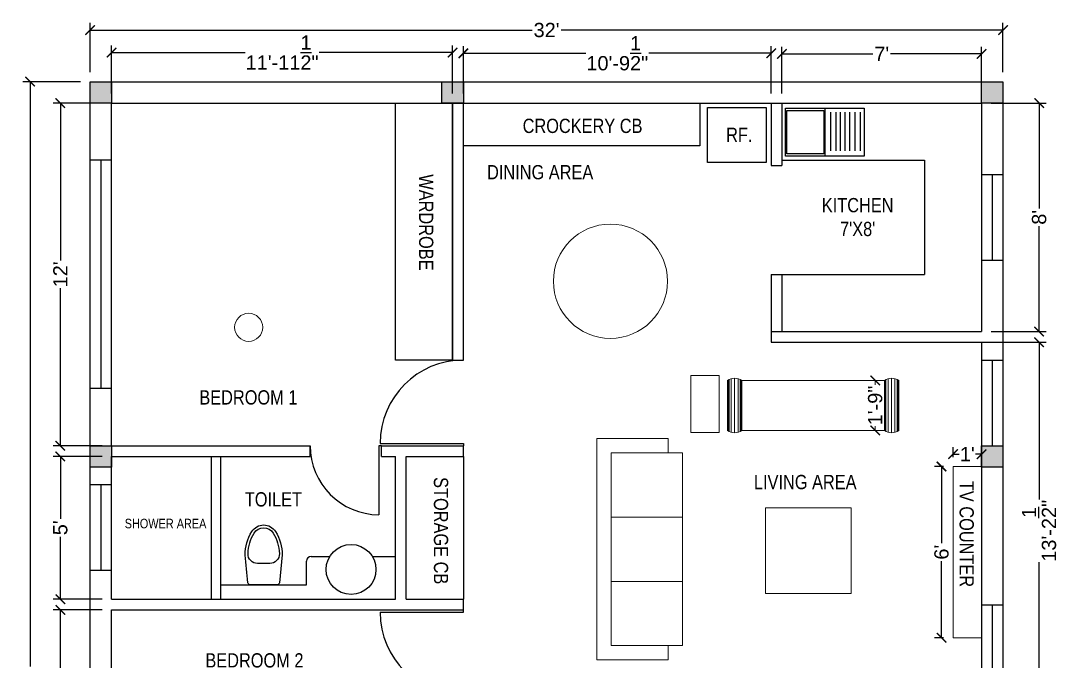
# Model space of a CAD drawing. Header units: inches. Extents: x 4446 to 5421, y 202 to 821.
# Drawn here: x 4446 to 4881.6, y 541.8 to 811 of the extents above; entities that cross this region are included whole.
import ezdxf

# ---------------------------------------------------------------- set-up
doc = ezdxf.new("R2010")
doc.units = ezdxf.units.IN
doc.layers.add('Bathroom fixtures', color=140, linetype='Continuous')
doc.layers.add('wall', color=170, linetype='Continuous')
doc.layers.add('FIXTURE', color=56, linetype='Continuous', lineweight=5)
doc.layers.add('TXT', color=252, linetype='Continuous', lineweight=20)
doc.styles.get("Standard").update_dxf_attribs({"font": 'ARIAL.TTF', "height": 6})
doc.dimstyles.new('ISO-25', dxfattribs={"dimscale": 0, "dimtxt": 6, "dimasz": 4, "dimexe": 3, "dimexo": 4, "dimgap": 1, "dimtad": 0, "dimlfac": 0, "dimlunit": 4, "dimtxsty": 'Standard', "dimblk": 'ARCHTICK', "dimcen": 2.5, "dimclrd": 3, "dimclre": 256, "dimadec": 0, "dimazin": 0, "dimtfac": 0, "dimtmove": 0, "dimatfit": 0, "dimfxl": 0, "dimlwd": -1, "dimlwe": -1, "dimarcsym": 0})

# ---------------------------------------------------------------- blocks, each defined once
blk = doc.blocks.new('_ArchTick')
at = {"color": 0, "linetype": 'ByBlock', "const_width": 0.15}
blk.add_lwpolyline([(-0.5, -0.5), (0.5, 0.5)], dxfattribs=at)
blk = doc.blocks.new('*D251')
for p, q in [((4471.2011, 785.4251), (4446.9359, 785.4251)), ((4471.2011, 281.4251), (4446.9359, 281.4251))]:
    blk.add_line(p, q)
at = {"color": 3}
for p, q in [((4449.9359, 785.4251), (4449.9359, 539.6372)), ((4449.9359, 281.4251), (4449.9359, 527.2129))]:
    blk.add_line(p, q, dxfattribs=at)
at = {"layer": 'Defpoints', "color": 0}
for p in [(4475.2011, 785.4251), (4449.9359, 281.4251), (4475.2011, 281.4251)]:
    blk.add_point(p, dxfattribs=at)
at = {"color": 3, "xscale": 4, "yscale": 4, "zscale": 4}
for p, rotation in [((4449.9359, 785.4251), 90), ((4449.9359, 281.4251), 270)]:
    blk.add_blockref('_ArchTick', p, dxfattribs=dict(at, rotation=rotation))
at = {"color": 0, "insert": (4449.9359, 533.4251), "char_height": 6, "attachment_point": 5, "rotation": 90}
blk.add_mtext("42'", dxfattribs=at)
blk = doc.blocks.new('zd')
at = {"layer": 'Bathroom fixtures', "linetype": 'ByBlock'}
for points in [[(315, 195.0208), (22.4343, 164.8355, 0.3844), (0, 139.9675), (0, -139.9675, 0.3839), (22.3902, -164.8309, 0.0014), (313.7402, -194.853, 0.1406), (560.2363, -125.2155, 0.2597), (630, 0.0208, 0.2597), (560.2363, 125.2572, 0.1395)], [(225, 64.872), (225, -64.8303, 0.423), (327.9769, -164.786, 0.1319), (544.4457, -99.7075, 0.2597), (600, 0.0208, 0.2597), (544.4457, 99.7492, 0.1319), (327.9769, 164.8276, 0.423)]]:
    blk.add_lwpolyline(points, format="xyb", close=True, dxfattribs=at)
blk.add_arc((316.2314, -169.9774), 25, 264.2811, 270.16, dxfattribs=at)
blk = doc.blocks.new('*D255')
for p, q in [((4838.2011, 627.6798), (4838.2011, 631.8907)), ((4850.2011, 627.6798), (4850.2011, 631.8907))]:
    blk.add_line(p, q)
at = {"color": 3}
for p, q in [((4838.2011, 628.8907), (4840.7229, 628.8907)), ((4850.2011, 628.8907), (4847.6793, 628.8907))]:
    blk.add_line(p, q, dxfattribs=at)
at = {"layer": 'Defpoints', "color": 0}
for p in [(4850.2011, 628.8907), (4838.2011, 623.6798), (4850.2011, 623.6798)]:
    blk.add_point(p, dxfattribs=at)
at = {"color": 3, "xscale": 4, "yscale": 4, "zscale": 4, "rotation": 180}
blk.add_blockref('_ArchTick', (4838.2011, 628.8907), dxfattribs=at)
at = {"color": 3, "xscale": 4, "yscale": 4, "zscale": 4}
blk.add_blockref('_ArchTick', (4850.2011, 628.8907), dxfattribs=at)
at = {"color": 0, "insert": (4844.2011, 628.8907), "char_height": 6, "attachment_point": 5}
blk.add_mtext("1'", dxfattribs=at)
blk = doc.blocks.new('*D256')
for p, q in [((4834.2011, 623.6798), (4830.3507, 623.6798)), ((4834.2011, 551.6798), (4830.3507, 551.6798))]:
    blk.add_line(p, q)
at = {"color": 3}
for p, q in [((4833.3507, 623.6798), (4833.3507, 591.4567)), ((4833.3507, 551.6798), (4833.3507, 583.9029))]:
    blk.add_line(p, q, dxfattribs=at)
at = {"layer": 'Defpoints', "color": 0}
for p in [(4838.2011, 623.6798), (4833.3507, 551.6798), (4838.2011, 551.6798)]:
    blk.add_point(p, dxfattribs=at)
at = {"color": 3, "xscale": 4, "yscale": 4, "zscale": 4}
for p, rotation in [((4833.3507, 623.6798), 90), ((4833.3507, 551.6798), 270)]:
    blk.add_blockref('_ArchTick', p, dxfattribs=dict(at, rotation=rotation))
at = {"color": 0, "insert": (4833.3507, 587.6798), "char_height": 6, "attachment_point": 5, "rotation": 90}
blk.add_mtext("6'", dxfattribs=at)
blk = doc.blocks.new('*D257')
for p, q in [((4484.2011, 780.4251), (4484.2011, 800.6596)), ((4627.7011, 780.4251), (4627.7011, 800.6596))]:
    blk.add_line(p, q)
at = {"color": 3}
for p, q in [((4484.2011, 797.6596), (4540.4095, 797.6596)), ((4627.7011, 797.6596), (4571.4927, 797.6596))]:
    blk.add_line(p, q, dxfattribs=at)
at = {"layer": 'Defpoints', "color": 0}
for p in [(4627.7011, 797.6596), (4484.2011, 776.4251), (4627.7011, 776.4251)]:
    blk.add_point(p, dxfattribs=at)
at = {"color": 3, "xscale": 4, "yscale": 4, "zscale": 4, "rotation": 180}
blk.add_blockref('_ArchTick', (4484.2011, 797.6596), dxfattribs=at)
at = {"color": 3, "xscale": 4, "yscale": 4, "zscale": 4}
blk.add_blockref('_ArchTick', (4627.7011, 797.6596), dxfattribs=at)
at = {"color": 0, "insert": (4555.9511, 797.6596), "char_height": 6, "attachment_point": 5}
blk.add_mtext('11\'-11{\\H1.000000x;\\S1/2;}"', dxfattribs=at)
blk = doc.blocks.new('*D258')
for p, q in [((4632.2011, 780.4251), (4632.2011, 800.3466)), ((4761.7011, 780.4251), (4761.7011, 800.3466))]:
    blk.add_line(p, q)
at = {"color": 3}
for p, q in [((4632.2011, 797.3466), (4683.7403, 797.3466)), ((4761.7011, 797.3466), (4710.1619, 797.3466))]:
    blk.add_line(p, q, dxfattribs=at)
at = {"layer": 'Defpoints', "color": 0}
for p in [(4761.7011, 797.3466), (4632.2011, 776.4251), (4761.7011, 776.4251)]:
    blk.add_point(p, dxfattribs=at)
at = {"color": 3, "xscale": 4, "yscale": 4, "zscale": 4, "rotation": 180}
blk.add_blockref('_ArchTick', (4632.2011, 797.3466), dxfattribs=at)
at = {"color": 3, "xscale": 4, "yscale": 4, "zscale": 4}
blk.add_blockref('_ArchTick', (4761.7011, 797.3466), dxfattribs=at)
at = {"color": 0, "insert": (4696.9511, 797.3466), "char_height": 6, "attachment_point": 5}
blk.add_mtext('10\'-9{\\H1.000000x;\\S1/2;}"', dxfattribs=at)
blk = doc.blocks.new('*D259')
for p, q in [((4766.2011, 780.4251), (4766.2011, 800.0705)), ((4850.2011, 780.4251), (4850.2011, 800.0705))]:
    blk.add_line(p, q)
at = {"color": 3}
for p, q in [((4766.2011, 797.0705), (4804.4651, 797.0705)), ((4850.2011, 797.0705), (4811.9371, 797.0705))]:
    blk.add_line(p, q, dxfattribs=at)
at = {"layer": 'Defpoints', "color": 0}
for p in [(4850.2011, 797.0705), (4766.2011, 776.4251), (4850.2011, 776.4251)]:
    blk.add_point(p, dxfattribs=at)
at = {"color": 3, "xscale": 4, "yscale": 4, "zscale": 4, "rotation": 180}
blk.add_blockref('_ArchTick', (4766.2011, 797.0705), dxfattribs=at)
at = {"color": 3, "xscale": 4, "yscale": 4, "zscale": 4}
blk.add_blockref('_ArchTick', (4850.2011, 797.0705), dxfattribs=at)
at = {"color": 0, "insert": (4808.2011, 797.0705), "char_height": 6, "attachment_point": 5}
blk.add_mtext("7'", dxfattribs=at)
blk = doc.blocks.new('*D260')
for p, q in [((4475.2011, 789.4251), (4475.2011, 810.1025)), ((4859.2011, 789.4251), (4859.2011, 810.1025))]:
    blk.add_line(p, q)
at = {"color": 3}
for p, q in [((4475.2011, 807.1025), (4661.1117, 807.1025)), ((4859.2011, 807.1025), (4673.2904, 807.1025))]:
    blk.add_line(p, q, dxfattribs=at)
at = {"layer": 'Defpoints', "color": 0}
for p in [(4859.2011, 807.1025), (4475.2011, 785.4251), (4859.2011, 785.4251)]:
    blk.add_point(p, dxfattribs=at)
at = {"color": 3, "xscale": 4, "yscale": 4, "zscale": 4, "rotation": 180}
blk.add_blockref('_ArchTick', (4475.2011, 807.1025), dxfattribs=at)
at = {"color": 3, "xscale": 4, "yscale": 4, "zscale": 4}
blk.add_blockref('_ArchTick', (4859.2011, 807.1025), dxfattribs=at)
at = {"color": 0, "insert": (4667.2011, 807.1025), "char_height": 6, "attachment_point": 5}
blk.add_mtext("32'", dxfattribs=at)
blk = doc.blocks.new('*D261')
for p, q in [((4480.2011, 776.4251), (4459.6696, 776.4251)), ((4480.2011, 632.4251), (4459.6696, 632.4251))]:
    blk.add_line(p, q)
at = {"color": 3}
for p, q in [((4462.6696, 776.4251), (4462.6696, 710.2341)), ((4462.6696, 632.4251), (4462.6696, 698.616))]:
    blk.add_line(p, q, dxfattribs=at)
at = {"layer": 'Defpoints', "color": 0}
for p in [(4484.2011, 776.4251), (4462.6696, 632.4251), (4484.2011, 632.4251)]:
    blk.add_point(p, dxfattribs=at)
at = {"color": 3, "xscale": 4, "yscale": 4, "zscale": 4}
for p, rotation in [((4462.6696, 776.4251), 90), ((4462.6696, 632.4251), 270)]:
    blk.add_blockref('_ArchTick', p, dxfattribs=dict(at, rotation=rotation))
at = {"color": 0, "insert": (4462.6696, 704.4251), "char_height": 6, "attachment_point": 5, "rotation": 90}
blk.add_mtext("12'", dxfattribs=at)
blk = doc.blocks.new('*D262')
for p, q in [((4480.2011, 627.9251), (4459.6696, 627.9251)), ((4480.2011, 567.9251), (4459.6696, 567.9251))]:
    blk.add_line(p, q)
at = {"color": 3}
for p, q in [((4462.6696, 627.9251), (4462.6696, 601.6856)), ((4462.6696, 567.9251), (4462.6696, 594.1645))]:
    blk.add_line(p, q, dxfattribs=at)
at = {"layer": 'Defpoints', "color": 0}
for p in [(4484.2011, 627.9251), (4462.6696, 567.9251), (4484.2011, 567.9251)]:
    blk.add_point(p, dxfattribs=at)
at = {"color": 3, "xscale": 4, "yscale": 4, "zscale": 4}
for p, rotation in [((4462.6696, 627.9251), 90), ((4462.6696, 567.9251), 270)]:
    blk.add_blockref('_ArchTick', p, dxfattribs=dict(at, rotation=rotation))
at = {"color": 0, "insert": (4462.6696, 597.9251), "char_height": 6, "attachment_point": 5, "rotation": 90}
blk.add_mtext("5'", dxfattribs=at)
blk = doc.blocks.new('*D263')
for p, q in [((4480.2011, 563.4251), (4459.6612, 563.4251)), ((4480.2011, 419.4251), (4459.6612, 419.4251))]:
    blk.add_line(p, q)
at = {"color": 3}
for p, q in [((4462.6612, 563.4251), (4462.6612, 497.2341)), ((4462.6612, 419.4251), (4462.6612, 485.616))]:
    blk.add_line(p, q, dxfattribs=at)
at = {"layer": 'Defpoints', "color": 0}
for p in [(4484.2011, 563.4251), (4462.6612, 419.4251), (4484.2011, 419.4251)]:
    blk.add_point(p, dxfattribs=at)
at = {"color": 3, "xscale": 4, "yscale": 4, "zscale": 4}
for p, rotation in [((4462.6612, 563.4251), 90), ((4462.6612, 419.4251), 270)]:
    blk.add_blockref('_ArchTick', p, dxfattribs=dict(at, rotation=rotation))
at = {"color": 0, "insert": (4462.6612, 491.4251), "char_height": 6, "attachment_point": 5, "rotation": 90}
blk.add_mtext("12'", dxfattribs=at)
blk = doc.blocks.new('*D270')
for p, q in [((4854.2011, 675.9251), (4877.3775, 675.9251)), ((4854.2011, 517.4251), (4877.3775, 517.4251))]:
    blk.add_line(p, q)
at = {"color": 3}
for p, q in [((4874.3775, 675.9251), (4874.3775, 609.8858)), ((4874.3775, 517.4251), (4874.3775, 583.4643))]:
    blk.add_line(p, q, dxfattribs=at)
at = {"layer": 'Defpoints', "color": 0}
for p in [(4850.2011, 675.9251), (4874.3775, 675.9251), (4850.2011, 517.4251)]:
    blk.add_point(p, dxfattribs=at)
at = {"color": 3, "xscale": 4, "yscale": 4, "zscale": 4}
for p, rotation in [((4874.3775, 675.9251), 90), ((4874.3775, 517.4251), 270)]:
    blk.add_blockref('_ArchTick', p, dxfattribs=dict(at, rotation=rotation))
at = {"color": 0, "insert": (4874.3775, 596.6751), "char_height": 6, "attachment_point": 5, "rotation": 90}
blk.add_mtext('13\'-2{\\H1.000000x;\\S1/2;}"', dxfattribs=at)
blk = doc.blocks.new('*D271')
for p, q in [((4854.2011, 776.4251), (4877.4086, 776.4251)), ((4854.2011, 680.4251), (4877.4086, 680.4251))]:
    blk.add_line(p, q)
at = {"color": 3}
for p, q in [((4874.4086, 776.4251), (4874.4086, 732.1897)), ((4874.4086, 680.4251), (4874.4086, 724.6604))]:
    blk.add_line(p, q, dxfattribs=at)
at = {"layer": 'Defpoints', "color": 0}
for p in [(4850.2011, 776.4251), (4874.4086, 776.4251), (4850.2011, 680.4251)]:
    blk.add_point(p, dxfattribs=at)
at = {"color": 3, "xscale": 4, "yscale": 4, "zscale": 4}
for p, rotation in [((4874.4086, 776.4251), 90), ((4874.4086, 680.4251), 270)]:
    blk.add_blockref('_ArchTick', p, dxfattribs=dict(at, rotation=rotation))
at = {"color": 0, "insert": (4874.4086, 728.4251), "char_height": 6, "attachment_point": 5, "rotation": 90}
blk.add_mtext("8'", dxfattribs=at)
blk = doc.blocks.new('*D272')
at = {"layer": 'Defpoints', "color": 0, "linetype": 'Continuous'}
for p in [(4805.4487, 659.8389), (4809.3201, 659.8389), (4809.3201, 638.8389)]:
    blk.add_point(p, dxfattribs=at)
at = {"layer": 'FIXTURE'}
for p, q in [((4805.3201, 659.8389), (4802.4487, 659.8389)), ((4805.3201, 638.8389), (4802.4487, 638.8389))]:
    blk.add_line(p, q, dxfattribs=at)
at = {"layer": 'FIXTURE', "color": 3}
for p, q in [((4805.4487, 659.8389), (4805.4487, 658.0313)), ((4805.4487, 638.8389), (4805.4487, 640.6465))]:
    blk.add_line(p, q, dxfattribs=at)
at = {"layer": 'FIXTURE', "color": 3, "linetype": 'Continuous', "xscale": 4, "yscale": 4, "zscale": 4}
for p, rotation in [((4805.4487, 659.8389), 90), ((4805.4487, 638.8389), 270)]:
    blk.add_blockref('_ArchTick', p, dxfattribs=dict(at, rotation=rotation))
at = {"layer": 'FIXTURE', "color": 0, "linetype": 'Continuous', "insert": (4805.4487, 649.3389), "char_height": 6, "attachment_point": 5, "rotation": 90}
blk.add_mtext('1\'-9"', dxfattribs=at)

msp = doc.modelspace()

# ---------------------------------------------------------------- hatches: boundary and pattern name
for points in [[(4475.2011, 785.4251), (4484.2011, 785.4251), (4484.2011, 776.4251), (4475.2011, 776.4251)], [(4623.2011, 785.4251), (4632.2011, 785.4251), (4632.2011, 776.4251), (4623.2011, 776.4251)], [(4850.2011, 785.4251), (4859.2011, 785.4251), (4859.2011, 776.4251), (4850.2011, 776.4251)], [(4475.2011, 632.4251), (4484.2011, 632.4251), (4484.2011, 623.4251), (4475.2011, 623.4251)], [(4850.2011, 632.4251), (4859.2011, 632.4251), (4859.2011, 623.4251), (4850.2011, 623.4251)]]:
    msp.add_hatch(color=256).paths.add_polyline_path(points)

# ---------------------------------------------------------------- linework, layer by layer
for p, q in [((4484.2011, 632.4251), (4484.2011, 776.4251)), ((4627.7011, 668.4251), (4627.7011, 776.4251)), ((4632.2011, 668.4251), (4632.2011, 776.4251)), ((4761.7011, 776.4251), (4761.7011, 750.1751)), ((4766.2011, 776.4251), (4766.2011, 750.1751)), ((4784.2376, 774.2229), (4784.2376, 754.187)), ((4786.6983, 772.6674), (4786.6983, 756.3597)), ((4788.8364, 772.6674), (4788.8364, 756.3597)), ((4790.742, 772.6674), (4790.742, 756.3597)), ((4792.6012, 772.6674), (4792.6012, 756.3597)), ((4794.5998, 772.6674), (4794.5998, 756.3597)), ((4796.8773, 772.6674), (4796.8773, 756.3597)), ((4799.1572, 772.6674), (4799.1572, 756.3597)), ((4484.2011, 752.4251), (4475.2011, 752.4251)), ((4479.7011, 752.4251), (4479.7011, 656.4251)), ((4761.7011, 750.1751), (4766.2011, 750.1751)), ((4766.2011, 752.4251), (4826.2011, 752.4251)), ((4826.2011, 752.4251), (4826.2011, 704.4251)), ((4850.2011, 746.4251), (4859.2011, 746.4251)), ((4854.7011, 746.4251), (4854.7011, 710.4251)), ((4850.2011, 710.4251), (4859.2011, 710.4251)), ((4761.7011, 704.4251), (4826.2011, 704.4251)), ((4761.7011, 704.4251), (4761.7011, 675.9251)), ((4761.7011, 704.4251), (4766.2011, 704.4251)), ((4766.2011, 704.4251), (4766.2011, 680.4251)), ((4761.7011, 680.4251), (4850.2011, 680.4251)), ((4761.7011, 675.9251), (4859.2011, 675.9251)), ((4627.7011, 668.4251), (4632.2011, 668.4251)), ((4850.2011, 668.4251), (4859.2011, 668.4251)), ((4854.7011, 668.4251), (4854.7011, 632.4251)), ((4484.2011, 656.4251), (4475.2011, 656.4251)), ((4484.2011, 632.4251), (4567.7011, 632.4251)), ((4597.7011, 632.4251), (4596.7011, 632.4251)), ((4596.7011, 632.4251), (4596.7011, 603.4251)), ((4597.2011, 633.4251), (4632.2011, 633.4251)), ((4597.7011, 632.4251), (4632.2011, 632.4251)), ((4632.2011, 633.4251), (4632.2011, 632.4251)), ((4632.2011, 627.9251), (4632.2011, 632.4251)), ((4484.2011, 567.9251), (4484.2011, 627.9251)), ((4484.2011, 627.9251), (4567.7011, 627.9251)), ((4597.7011, 627.9251), (4603.7011, 627.9251)), ((4603.7011, 567.9251), (4603.7011, 627.9251)), ((4608.2011, 567.9251), (4608.2011, 627.9251)), ((4608.2011, 627.9251), (4632.2011, 627.9251)), ((4632.2011, 627.9251), (4632.2011, 567.9251)), ((4484.2011, 615.9251), (4475.2011, 615.9251)), ((4479.7011, 615.9251), (4479.7011, 579.9251)), ((4484.2011, 579.9251), (4475.2011, 579.9251)), ((4484.2011, 567.9251), (4603.7011, 567.9251)), ((4608.2011, 567.9251), (4632.2011, 567.9251)), ((4632.2011, 563.4251), (4632.2011, 567.9251)), ((4484.2011, 419.4251), (4484.2011, 563.4251)), ((4484.2011, 563.4251), (4632.2011, 563.4251)), ((4597.2011, 562.4251), (4632.2011, 562.4251)), ((4632.2011, 562.4251), (4632.2011, 563.4251)), ((4859.2011, 565.4251), (4850.2011, 565.4251)), ((4854.7011, 565.4251), (4854.7011, 529.4251))]:
    msp.add_line(p, q)
for points in [[(4475.2011, 785.4251), (4484.2011, 785.4251), (4484.2011, 776.4251), (4475.2011, 776.4251)], [(4623.2011, 785.4251), (4632.2011, 785.4251), (4632.2011, 776.4251), (4623.2011, 776.4251)], [(4850.2011, 785.4251), (4859.2011, 785.4251), (4859.2011, 776.4251), (4850.2011, 776.4251)], [(4603.7011, 776.4251), (4627.7011, 776.4251), (4627.7011, 668.4251), (4603.7011, 668.4251)], [(4632.2011, 776.4251), (4731.7011, 776.4251), (4731.7011, 758.4251), (4632.2011, 758.4251)], [(4734.8523, 774.5694), (4759.5278, 774.5694), (4759.5278, 751.4349), (4734.8523, 751.4349)], [(4767.6912, 774.2229), (4800.784, 774.2229), (4800.784, 754.187), (4767.6912, 754.187)], [(4768.2541, 773.3814), (4783.8009, 773.3814), (4783.8009, 755.1169), (4768.2541, 755.1169)], [(4475.2011, 632.4251), (4484.2011, 632.4251), (4484.2011, 623.4251), (4475.2011, 623.4251)], [(4850.2011, 632.4251), (4859.2011, 632.4251), (4859.2011, 623.4251), (4850.2011, 623.4251)]]:
    msp.add_lwpolyline(points, close=True)
for centre, radius, start, end in [((4632.2011, 633.4251), 35, 90, 180), ((4596.7011, 632.4251), 29, 180, 270), ((4632.2011, 562.4251), 35, 180, 270)]:
    msp.add_arc(centre, radius, start, end)
at = {"layer": 'Bathroom fixtures', "color": 253}
for p, q in [((4526.2011, 567.9251), (4526.2011, 627.9251)), ((4530.2011, 567.9251), (4530.2011, 627.9251))]:
    msp.add_line(p, q, dxfattribs=at)
at = {"layer": 'Bathroom fixtures'}
for p, q in [((4566.2011, 573.9251), (4566.2011, 583.9251)), ((4568.2011, 585.9251), (4575.9915, 585.9251)), ((4593.9107, 585.9251), (4603.7011, 585.9251)), ((4530.2011, 573.9251), (4566.2011, 573.9251))]:
    msp.add_line(p, q, dxfattribs=at)
msp.add_circle((4584.9511, 580.4501), 10.5, dxfattribs=at)
msp.add_arc((4568.2011, 583.9251), 2, 90, 180, dxfattribs=at)
at = {"layer": 'FIXTURE', "linetype": 'Continuous'}
for p, q in [((4743.3201, 659.8389), (4743.3201, 638.8389)), ((4743.5268, 659.9755), (4743.5268, 638.7023)), ((4743.9839, 660.2315), (4743.9839, 638.4462)), ((4744.8981, 660.5833), (4744.8981, 638.0945)), ((4746.3201, 660.7794), (4746.3201, 637.8984)), ((4747.7421, 660.5833), (4747.7421, 638.0945)), ((4748.6563, 660.2315), (4748.6563, 638.4462)), ((4749.1134, 659.9755), (4749.1134, 638.7023)), ((4749.3201, 659.8389), (4809.3201, 659.8389)), ((4749.3201, 659.8389), (4749.3201, 638.8389)), ((4809.3201, 659.8389), (4809.3201, 638.8389)), ((4809.5268, 659.9755), (4809.5268, 638.7023)), ((4809.9839, 660.2315), (4809.9839, 638.4462)), ((4810.8981, 660.5833), (4810.8981, 638.0945)), ((4812.3201, 660.7794), (4812.3201, 637.8984)), ((4813.7421, 660.5833), (4813.7421, 638.0945)), ((4814.6563, 660.2315), (4814.6563, 638.4462)), ((4815.1134, 659.9755), (4815.1134, 638.7023)), ((4815.3201, 659.8389), (4815.3201, 638.8389)), ((4749.3201, 638.8389), (4809.3201, 638.8389)), ((4688.4162, 542.4298), (4688.4162, 635.4298)), ((4688.4162, 635.4298), (4718.4162, 635.4298)), ((4718.4162, 635.4298), (4718.4162, 629.4298)), ((4724.4162, 629.4298), (4694.4162, 629.4298)), ((4694.4162, 548.4298), (4694.4162, 629.4298)), ((4724.4162, 629.4298), (4724.4162, 548.4298)), ((4724.4162, 602.4298), (4694.4162, 602.4298)), ((4724.4162, 575.4298), (4694.4162, 575.4298)), ((4724.4162, 548.4298), (4694.4162, 548.4298)), ((4718.4162, 548.4298), (4718.4162, 542.4298)), ((4718.4162, 542.4298), (4688.4162, 542.4298))]:
    msp.add_line(p, q, dxfattribs=at)
for points in [[(4727.8713, 637.9991), (4739.8713, 637.9991), (4739.8713, 661.9991), (4727.8713, 661.9991)], [(4838.2011, 623.6798), (4850.2011, 623.6798), (4850.2011, 551.6798), (4838.2011, 551.6798)], [(4759.2707, 570.3784), (4795.2707, 570.3784), (4795.2707, 606.3784), (4759.2707, 606.3784)]]:
    msp.add_lwpolyline(points, close=True, dxfattribs=at)
for centre, radius in [((4694.0712, 701.5389), 24), ((4541.9031, 682.1996), 5.9066)]:
    msp.add_circle(centre, radius, dxfattribs=at)
for centre, start, end in [((4746.3201, 655.5245), 55.1874, 124.8126), ((4812.3201, 655.5245), 55.1874, 124.8126), ((4746.3201, 643.1533), 235.1874, 304.8126), ((4812.3201, 643.1533), 235.1874, 304.8126)]:
    msp.add_arc(centre, 5.2549, start, end, dxfattribs=at)
at = {"layer": 'wall'}
for p, q in [((4475.2011, 785.4251), (4859.2011, 785.4251)), ((4475.2011, 281.4251), (4475.2011, 785.4251)), ((4859.2011, 785.4251), (4859.2011, 512.9251)), ((4484.2011, 776.4251), (4850.2011, 776.4251)), ((4850.2011, 776.4251), (4850.2011, 680.4251)), ((4850.2011, 675.9251), (4850.2011, 517.4251)), ((4567.7011, 627.9251), (4567.7011, 632.4251)), ((4597.7011, 627.9251), (4597.7011, 632.4251)), ((4850.2011, 632.4251), (4859.2011, 632.4251))]:
    msp.add_line(p, q, dxfattribs=at)

# ---------------------------------------------------------------- block references
at = {"layer": 'Bathroom fixtures', "xscale": -0.04, "yscale": 0.04, "zscale": 0.04, "rotation": 270}
msp.add_blockref('zd', (4548.2011, 573.9251), dxfattribs=at)

# ---------------------------------------------------------------- texts
at = {"layer": 'TXT', "width": 52873.6116, "attachment_point": 8}
for s, insert, char_height in [('{\\fArial Narrow|b0|i0|c0|p34;CROCKERY CB}', (4682.34, 763.7724), 6), ('{\\fArial Narrow|b0|i0|c0|p34;RF.}', (4748.2662, 760.1136), 6), ('{\\fArial Narrow|b0|i0|c0|p34;DINING AREA}', (4664.5077, 744.3063), 6), ("\\pxt4409;{\\fArial Narrow|b0|i0|c0|p34;KITCHEN\\P7'X8'}", (4798.0692, 720.443), 6), ('{\\fArial Narrow|b0|i0|c0|p34;BEDROOM 1}', (4541.7604, 649.6509), 6), ('{\\fArial Narrow|b0|i0|c0|p34;LIVING AREA}', (4776.0168, 614.0795), 6), ('{\\fArial Narrow|b0|i0|c0|p34;TOILET}', (4552.2996, 606.8004), 6), ('{\\fArial Narrow|b0|i0|c0|p34;SHOWER AREA}', (4506.9234, 597.6638), 4), ('{\\fArial Narrow|b0|i0|c0|p34;BEDROOM 2}', (4544.3105, 539.136), 6)]:
    msp.add_mtext(s, dxfattribs=dict(at, insert=insert, char_height=char_height))
at = {"layer": 'TXT', "char_height": 6, "width": 52873.6116, "attachment_point": 8, "rotation": 270}
for s, insert in [('\\pxt4409;{\\fArial Narrow|b0|i0|c0|p34;WARDROBE}', (4613.4867, 726.2774)), ('\\pxt4408;{\\fArial Narrow|b0|i0|c0|p34;STORAGE CB}', (4619.7111, 596.7115)), ('{\\fArial Narrow|b0|i0|c0|p34;TV COUNTER}', (4840.8417, 595.3323))]:
    msp.add_mtext(s, dxfattribs=dict(at, insert=insert))

# ---------------------------------------------------------------- dimensions: what is measured, and where the dimension line sits
for base, p1, p2, picture, middle in [((4859.2011, 807.1025), (4475.2011, 785.4251), (4859.2011, 785.4251), '*D260', (4667.2011, 807.1025)), ((4627.7011, 797.6596), (4484.2011, 776.4251), (4627.7011, 776.4251), '*D257', (4555.9511, 797.6596)), ((4761.7011, 797.3466), (4632.2011, 776.4251), (4761.7011, 776.4251), '*D258', (4696.9511, 797.3466)), ((4850.2011, 797.0705), (4766.2011, 776.4251), (4850.2011, 776.4251), '*D259', (4808.2011, 797.0705))]:
    dim = msp.add_linear_dim(base=base, p1=p1, p2=p2, dimstyle='ISO-25')
    dim.commit()
    dim.dimension.update_dxf_attribs({"geometry": picture, "text_midpoint": middle})
for base, p1, p2, picture, middle in [((4449.9359, 281.4251), (4475.2011, 785.4251), (4475.2011, 281.4251), '*D251', (4449.9359, 533.4251)), ((4462.6696, 632.4251), (4484.2011, 776.4251), (4484.2011, 632.4251), '*D261', (4462.6696, 704.4251)), ((4874.4086, 776.4251), (4850.2011, 680.4251), (4850.2011, 776.4251), '*D271', (4874.4086, 728.4251)), ((4874.3775, 675.9251), (4850.2011, 517.4251), (4850.2011, 675.9251), '*D270', (4874.3775, 596.6751)), ((4462.6696, 567.9251), (4484.2011, 627.9251), (4484.2011, 567.9251), '*D262', (4462.6696, 597.9251)), ((4462.6612, 419.4251), (4484.2011, 563.4251), (4484.2011, 419.4251), '*D263', (4462.6612, 491.4251))]:
    dim = msp.add_linear_dim(base=base, p1=p1, p2=p2, angle=90, dimstyle='ISO-25')
    dim.commit()
    dim.dimension.update_dxf_attribs({"geometry": picture, "text_midpoint": middle})
for p2, distance, picture, middle in [((4850.2011, 623.6798), 5.2109, '*D255', (4844.2011, 628.8907)), ((4838.2011, 551.6798), -4.8504, '*D256', (4833.3507, 587.6798))]:
    dim = msp.add_aligned_dim(p1=(4838.2011, 623.6798), p2=p2, distance=distance, dimstyle='ISO-25')
    dim.commit()
    dim.dimension.update_dxf_attribs({"geometry": picture, "text_midpoint": middle})
at = {"layer": 'FIXTURE', "linetype": 'Continuous'}
dim = msp.add_linear_dim(base=(4805.4487, 659.8389), p1=(4809.3201, 638.8389), p2=(4809.3201, 659.8389), angle=90, dimstyle='ISO-25', dxfattribs=at)
dim.commit()
dim.dimension.update_dxf_attribs({"geometry": '*D272', "text_midpoint": (4805.4487, 649.3389)})

doc.saveas('drawing.dxf')
